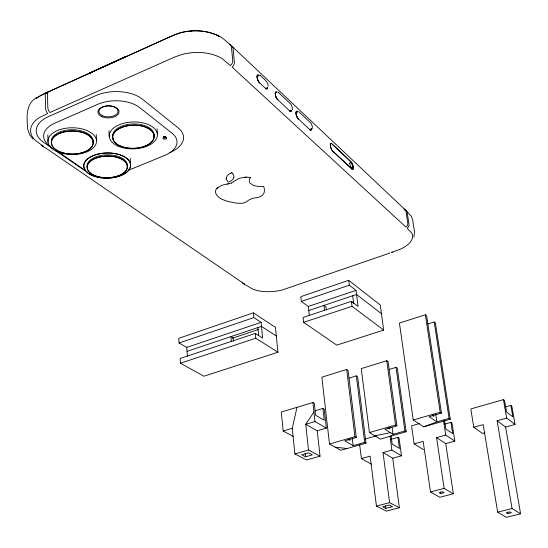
<?xml version="1.0" encoding="UTF-8"?>
<svg xmlns="http://www.w3.org/2000/svg" width="548" height="548" viewBox="0 0 548 548"><rect width="100%" height="100%" fill="white"/><g stroke="black" fill="none" stroke-linecap="round" stroke-linejoin="round"><path stroke-width="0.82" d="M125.122 57.376L125.163 56.862L89.769 73.055L90.701 73.007M125.259 57.382L125.321 56.684L89.454 73.09L89.482 73.836M165.215 137.432C163.523 138.452 164.016 135.952 163.9 137.301A1.877 1.048 -2.7 0 1 166.715 138.11A1.877 1.048 -2.7 0 1 163.921 139.124A1.877 1.048 -2.7 0 1 163.886 137.315L164.133 136.733L165.66 136.74C165.277 138.754 161.544 135.596 165.729 136.966M292.379 109.703L292.187 106.99L290.947 104.284L278.398 92.413M312.381 128.602L312.202 125.787L311.004 123.156L298.633 111.539M233.756 177.545L233.838 177.168A13.556 7.199 -4.4 0 0 233.517 174.86L232.797 173.771M313.929 412.007L305.736 424.303L317.23 430.783L320.039 456.183L306.572 459.998L294.886 453.922L292.262 428.296L296.995 407.315M233.756 177.545L233.215 178.785A12.597 6.686 -4.5 0 1 232.222 179.991L229.304 181.861A4.384 2.322 -4.6 0 1 228.598 182.087A4.857 2.569 -4.8 0 1 227.961 181.689L226.482 179.559A13.789 7.309 -5 0 1 226.406 177.696L227.119 176.038A14.125 7.487 -5 0 1 228.66 174.339L231.393 172.654A4.137 2.206 -4.7 0 1 231.694 172.826A6.617 3.521 -4.6 0 1 232.105 173.113L232.797 173.778M164.53 136.685L164.284 137.534L164.9 136.788M163.797 137.062L165.729 137.069M164.236 137.069L164.318 136.733L164.133 137.301M165.571 137.322C165.729 136.253 165.051 138.24 165.654 137.062M165.311 137.322L165.38 136.705L164.941 137.363L165.106 136.705M164.475 137.356L164.421 137.027M164.297 137.432L164.9 137.473M164.16 137.295L164.338 136.747M164.571 137.219L164.489 137.548L164.688 136.877M164.503 136.877L164.284 137.534L164.352 137.116A0.952 0.534 -2.7 0 1 165.749 137.486A0.952 0.534 -2.7 0 1 164.332 138A0.952 0.534 -2.7 0 1 164.311 137.075M164.64 137.486L164.934 136.712M164.852 137.582L165.181 136.692M165.311 137.48L165.544 136.719L165.469 137.062M165.229 136.945L165.071 137.425M413.863 237.168L414.583 232.167L412.637 219.954L411.452 216.446L406.315 210.816M217.72 187.56C211.644 192.362 219.084 198.746 224.173 200.123A37.196 19.536 -5.3 0 0 228.126 201.5L236.661 203.164L242.223 203.322L245.271 202.472L249.141 199.856L252.231 198.486A9.878 5.062 -5.4 0 1 254.608 197.897C259.348 197.89 265.122 195.41 264.376 189.766A31.921 16.618 -4.8 0 0 263.972 187.375L263.561 186.361L262.129 186.519A13.96 7.371 -5.6 0 1 258.882 186.567L253.519 185.491L250.278 183.327A12.131 6.398 -5.6 0 1 249.265 181.066L249.422 179.71A14.173 7.473 -5.7 0 1 250.635 177.573L250.731 177.456M165.599 137.295L165.708 136.897L163.845 136.932M216.796 188.45L221.563 185.375L231.263 183.107M36.613 97.592C25.27 103.99 26.838 118.019 27.66 128.896L29.544 134.534L32.825 138.959M231.263 183.107L238.435 178.689A15.33 8.042 -5.2 0 1 240.545 178.018L246.319 177.155L250.731 177.456M39.771 96.147L49.258 91.482A5.048 2.391 65.2 0 0 47.477 93.777L47.806 107.298A5.062 2.418 65.5 0 0 49.793 112.539L174.497 57.115L181.107 54.725A36.668 22.002 -3.5 0 1 221.687 58.341L230.496 65.609A5.131 3.535 -52.7 0 0 232.722 60.533L231.434 46.84A5.11 3.494 -52.5 0 0 229.263 44.306M50.039 91.126L172.935 35.51L179.491 33.099A36.38 22.345 -3.4 0 1 214.268 34.161M45.498 93.564L47.683 92.571M128.294 170.346L164.578 155.474A28.743 15.933 -2.2 0 0 172.031 133.205L139.74 107.634A29.804 16.981 -1 0 0 97.544 104.38L54.766 123.177A29.476 16.372 0.1 0 0 50.169 146.282M423.659 426.796L436.886 421.878L449.093 418.412L450.285 419.241L423.659 426.796L413.247 419.967L399.424 323.087L425.371 314.758L426.632 315.785L441.455 413.117L429.139 416.644L436.886 421.878L435.77 414.452M253.388 312.846L178.758 338.308L179.073 342.98L186.765 347.391L261.101 322.347L262.595 338.048L255.3 333.41L180.114 358.495L180.429 363.235L203.924 376.229L277.932 352.22L275.445 327.362L253.388 312.846L253.827 317.6L261.101 322.347M348.706 280.323L349.323 285.186L356.001 290.372L358.077 306.428L351.378 301.352L303.078 317.463L303.619 322.347L336.76 345.124L383.682 330.095L380.244 304.996L348.706 280.323L300.79 296.667L301.325 301.475L308.305 306.442L309.332 315.573M179.073 342.98L253.827 317.6M301.325 301.475L349.323 285.186M308.305 306.442L356.001 290.372M187.039 351.343L261.485 326.375L276.308 335.993M308.764 310.517L356.536 294.488L381.435 313.709M232.462 338.198L258.409 329.519M352.097 302.482L353.727 301.941M180.429 363.235L255.752 338.232L277.932 352.22M303.619 322.347L352.008 306.284L383.682 330.095M427.899 323.971L434.187 321.977L435.372 322.943L450.285 419.241M365.989 443.147L364.68 442.387L353.145 445.661L344.692 440.839L356.316 437.51L348.055 370.38L346.679 369.468L321.868 377.182L329.492 443.996L340.822 450.285L365.989 443.147L357.618 376.736L356.316 375.873L349.09 378.099M406.164 431.755L404.91 430.961L393.06 434.324L384.936 429.31L396.889 425.885L388.094 361.666L386.772 360.721L361.248 368.619L369.407 432.543L380.305 439.092L406.164 431.755L397.286 368.222L396.04 367.331L389.087 369.462M314.997 410.829L322.888 408.459L324.224 420.241L315.621 415.24L314.305 403.349L312.881 402.499L281.288 412.075L283.165 430.988L293.433 436.537M283.165 430.988L292.262 428.296M322.888 408.459L324.238 409.26L326.375 428.104L314.977 421.57L305.736 424.303L308.49 450.024L320.039 456.183M317.23 430.783L326.375 428.104M294.886 453.922L308.49 450.024M329.492 443.996L354.933 436.694L356.316 437.51M369.407 432.543L395.553 425.043L396.889 425.885M413.247 419.967L440.188 412.24L441.455 413.117M364.913 439.119L376.373 435.852M419.617 423.529L411.569 425.823L414.13 443.873L423.522 449.723M505.194 407.034L510.852 405.438L512.86 416.843L506.51 411.959L504.509 400.451L503.454 399.622L470.8 408.931L473.773 427.248L482.535 433.434L484.864 432.797M305.551 456.785L312.374 454.84L308.593 452.833L301.743 454.792L305.551 456.785L305.174 453.189M390.621 439.407L397.923 437.345L399.06 438.044L401.499 455.799L392.731 458.217L383.025 452.545L389.601 502.646L399.376 507.736L392.731 458.217M444.38 424.221L450.929 422.371L451.997 423.111L454.792 441.092L445.716 443.599L436.55 437.626L445.73 435.064L454.792 441.092M359.714 444.997L361.392 458.58L370.112 456.148L376.449 506.085L386.361 511.099L399.376 507.736M383.025 452.545L391.875 450.079L401.499 455.799M414.13 443.873L423.166 441.359L430.502 491.96L439.852 497.269L453.347 493.775L445.716 443.599M473.773 427.248L483.178 424.625L497.659 512.12L506.359 517.312L520.6 513.798L505.619 427.07L497.105 420.741L506.653 418.083L515.058 424.46L505.619 427.07M376.449 506.085L389.601 502.646M430.502 491.96L444.14 488.398L453.347 493.775M440.64 493.563L444.133 492.652L442.592 491.762L439.092 492.673L440.64 493.563L440.393 491.885M385.888 508.393L392.484 506.681L389.279 505.023L382.662 506.749L385.888 508.393L385.559 505.873M497.659 512.12L512.058 508.537L520.6 513.798M507.722 513.647L511.407 512.736L509.969 511.866L506.284 512.777L507.722 513.647L507.441 511.976M374.894 435.838L390.368 432.667M227.434 184.053L228.215 183.929M90.619 73.103L89.454 73.09M244.983 177.23L246.319 177.155M163.818 136.986L164.058 136.959M163.818 137.178L165.441 137.336M164.078 137.404L163.921 136.747M335.198 447.168L347.069 448.517M49.258 91.393L49.82 91.605M215.302 34.161L221.556 37.326L230.516 44.888M361.392 458.58L371.311 464.129M348.042 439.352L349.864 440.4L349.679 438.88M388.08 427.872L389.834 428.961L389.628 427.426M432.386 415.494L433.721 416.405L433.468 414.713M57.828 151.556L84.289 169.791A28.414 15.392 -1.1 0 0 85.461 170.544M53.368 149.042L43.552 142.281A32.558 18.18 0.3 0 1 48.443 116.621L95.866 95.605A32.955 18.933 -1 0 1 142.583 99.298L178.203 127.896A31.661 17.646 -2.3 0 1 169.832 152.529M55.471 150.488L81.412 168.352A31.257 16.981 -1.1 0 0 85.57 170.688M309.695 129.458L310.12 129.766A3.336 1.171 68.9 0 0 311.011 128.862M309.716 129.602L310.572 130.26A4 1.404 68.9 0 0 311.634 129.17A7.925 2.781 68.8 0 0 311.593 128.362M277.014 92.18L276.028 91.66A4.178 1.507 68.1 0 0 275.288 92.824A8.234 2.973 68.2 0 0 275.576 95.482A4.185 1.514 68.1 0 0 277.857 99.887M289.563 110.71L290.015 111.032A3.425 1.226 68.4 0 0 290.878 110.669M289.584 110.847L290.05 111.189A3.596 1.288 68.4 0 0 291.05 110.251M297.687 111.614L297.187 111.244A4.062 1.439 68.6 0 0 296.071 112.306A8.008 2.836 68.6 0 0 296.372 114.916A4.062 1.445 68.6 0 0 298.044 118.587M265.348 88.159L265.828 88.509A3.562 1.302 67.8 0 0 266.76 88.173M265.362 88.29L265.855 88.653A3.713 1.356 67.8 0 0 266.945 87.742M297.454 112.162L296.995 111.833A3.555 1.26 68.6 0 0 296.016 112.765A7.377 2.61 68.6 0 0 296.297 115.148A3.555 1.26 68.6 0 0 297.756 118.361L298.235 118.902M260.204 75.466L260.3 75.542C263.239 78.638 268.171 81.207 268.212 86.098M277.952 92.085L278.514 92.496M258.964 75.22L258.416 74.809A4.281 1.569 67.7 0 0 257.142 75.823A8.432 3.089 67.7 0 0 257.416 78.515A4.281 1.575 67.7 0 0 259.197 82.399M258.711 75.795L258.211 75.425A3.747 1.377 67.7 0 0 257.101 76.316A7.768 2.85 67.7 0 0 257.355 78.782A3.747 1.377 67.7 0 0 258.909 82.179M258.731 75.925L258.245 75.562A3.589 1.322 67.7 0 0 257.176 76.419A7.576 2.781 67.7 0 0 257.423 78.823A3.589 1.322 67.7 0 0 258.916 82.077L259.773 83.049M259.731 75.117L260.3 75.542M510.852 405.438L511.853 406.219L515.058 424.46M259.423 82.645L265.739 88.598M277.507 99.476L289.954 111.162A4.124 1.473 68.4 0 0 291.611 110.463M298.222 118.772L310.086 129.91M232.147 46.429L405.088 209.658M277.521 99.613L277.021 98.928A3.487 1.26 68.1 0 1 275.582 95.777A7.364 2.658 68.2 0 1 275.329 93.413A3.48 1.26 68.1 0 1 276.322 92.55M298.571 119.183L297.763 118.252A3.391 1.206 68.6 0 1 296.372 115.19A7.172 2.541 68.6 0 1 296.105 112.867A3.384 1.199 68.6 0 1 297.03 111.984M503.454 399.622L506.653 418.083M497.105 420.741L512.058 508.537M450.929 422.371L452.669 433.619L445.825 429.002L444.586 420.898M434.187 321.977L449.093 418.412M443.455 420.179L445.73 435.064M425.371 314.758L440.188 412.24M436.55 437.626L444.14 488.398M396.04 367.331L404.91 430.961M397.923 437.345L399.444 448.449L392.176 444.065L390.991 435.263M386.772 360.721L395.553 425.043M392.183 427.858L393.06 434.324M390.018 436.201L391.875 450.079M352.679 295.783L353.672 303.565M351.378 301.352L352.008 306.284M356.316 375.873L364.68 442.387M346.679 369.468L354.933 436.694M352.323 438.893L353.145 445.661M326.334 309.99L325.964 306.907L323.93 305.428L324.478 310.065M312.881 402.499L314.977 421.57M257.875 327.588L258.588 335.191M255.3 333.41L255.752 338.232M233.441 341.322L233.153 337.972L230.955 336.616L231.379 341.651M352.604 166.455L352.645 166.935M186.765 347.391L187.382 356.255M165.434 136.959L165.359 137.185M164.578 137.041L164.516 137.459M164.462 136.774L164.386 137.219M164.147 137.103L164.105 137.466M157.057 128.835L157.427 134.623M125.321 56.684L125.362 57.437M130.225 158.283L130.575 164.756M108.949 130.705L109.216 136.514M96.263 134.561L96.51 140.37M47.847 134.794L48.025 142.288M189.766 31.421A35.421 21.762 -3.4 0 1 191.341 31.284M36.209 98.462A35.113 20.071 0.6 0 1 38.312 96.873L43.415 94.037L172.928 35.428L179.484 33.017A36.38 22.345 -3.4 0 1 219.118 36.415M217.131 35.428A36.38 22.345 -3.4 0 1 219.125 36.497M36.209 98.544A35.113 20.071 0.6 0 1 38.312 96.962M230.893 45.847A5.103 3.494 -52.4 0 1 233.071 48.382L234.359 62.054A5.124 3.535 -52.7 0 1 232.14 67.123L405.938 227.091A4.11 3.391 -43.4 0 0 407.767 223.057L406.013 211.398A4.096 3.357 -43.2 0 0 403.91 209.028M404.445 210.076A4.089 3.357 -43.1 0 1 407.239 212.556L408.993 224.201A4.103 3.391 -43.3 0 1 407.171 228.228L411.781 233.133A29.188 13.906 -8.4 0 1 400.951 248.943L391.573 252.484A3.959 1.459 69.7 0 0 392.231 251.854M42.991 145.747A4.747 3.199 -55.8 0 0 45.299 147.7L244.449 284.042A3.863 2.966 -57.2 0 1 242.291 282.261M41.353 145.131A4.754 3.261 -54.3 0 0 43.477 146.446L34.798 139.904A35.38 19.749 0.4 0 1 38.75 117.964L47.614 113.505A5.062 2.5 64.4 0 1 45.573 108.299L45.258 94.783A5.048 2.473 64.2 0 1 47.101 92.454M243.963 283.809A3.863 2.939 -57.9 0 0 245.867 285.008L252.286 288.926A28.017 12.912 -5.7 0 0 281.884 290.111L389.196 253.306A3.952 1.459 69.7 0 0 389.854 252.676M276.288 92.393A3.658 1.322 68.1 0 0 275.24 93.304A7.583 2.74 68.2 0 0 275.507 95.736A3.658 1.322 68.1 0 0 277.014 99.044M311.086 128.965A3.5 1.226 68.9 0 1 310.161 129.917M265.739 88.584A4.254 1.548 67.6 0 0 267.527 87.968A8.412 3.076 67.8 0 0 267.499 87.125M231.4 172.654A5.72 3.041 -4.6 0 1 232.099 173.12M226.482 179.559A13.789 7.309 -5 0 1 226.406 177.703M51.43 142.281A20.913 11.542 0.1 0 1 72.768 129.76A20.913 11.542 0.1 0 1 92.982 142.884M87.105 166.688A20.139 10.837 -1.1 0 1 108.148 154.872A20.139 10.837 -1.1 0 1 127.088 167.133M113.196 138.747A20.756 11.597 -1.7 0 1 132.623 123.951A20.756 11.597 -1.7 0 1 153.762 137.144M351.905 168.887L332.684 150.981A3.795 1.302 69.4 0 1 330.513 146.152A7.33 2.507 69.4 0 1 330.369 144.603A3.795 1.302 69.3 0 1 331.773 143.85L350.967 161.879A3.692 1.24 69.8 0 1 352.891 165.702A7.165 2.411 69.7 0 1 353.159 167.325A3.692 1.24 69.8 0 1 351.905 168.887M351.974 169.14L332.711 151.207A4.014 1.377 69.4 0 1 330.588 147.022A7.747 2.651 69.4 0 1 330.266 144.453A4.014 1.377 69.3 0 1 331.752 143.651L350.98 161.728A3.911 1.308 69.8 0 1 353.022 165.77A7.583 2.548 69.7 0 1 353.302 167.489A3.911 1.315 69.8 0 1 351.974 169.14M349.802 163.544A3.055 1.028 69.8 0 0 352.069 168.037A3.055 1.028 69.8 0 0 351.789 163.9A3.055 1.028 69.8 0 0 349.802 163.544M57.328 151.721A24.276 13.399 0.1 0 0 96.284 143.035A24.276 13.399 0.1 0 0 63.109 128.739A24.276 13.399 0.1 0 0 57.328 151.721M92.393 175.511A23.413 12.597 -1.1 0 0 130.294 167.215A23.413 12.597 -1.1 0 0 98.859 153.872A23.413 12.597 -1.1 0 0 92.393 175.511A23.379 12.577 -1.1 0 0 130.26 167.263A23.379 12.577 -1.1 0 0 98.873 153.94A23.379 12.577 -1.1 0 0 92.42 175.545M117.772 146.008A24.091 13.467 -1.7 0 0 157.016 137.301A24.091 13.467 -1.7 0 0 125.15 122.896A24.091 13.467 -1.7 0 0 117.772 146.008M102.469 115.683A9.556 5.48 -0.7 0 0 117.889 112.107A9.556 5.48 -0.7 0 0 104.983 106.278A9.556 5.48 -0.7 0 0 102.469 115.683M59.485 151.632A20.92 11.529 0.1 0 0 93.03 144.117A20.92 11.529 0.1 0 0 64.39 131.849A20.92 11.529 0.1 0 0 59.485 151.632A20.906 11.522 0.1 0 0 93.016 144.138A20.906 11.522 0.1 0 0 64.397 131.883A20.906 11.522 0.1 0 0 59.499 151.652M120.039 145.912A20.762 11.59 -1.7 0 0 153.837 138.37A20.762 11.59 -1.7 0 0 126.321 126.013A20.762 11.59 -1.7 0 0 120.039 145.912A20.749 11.576 -1.7 0 0 153.824 138.397A20.749 11.576 -1.7 0 0 126.328 126.047A20.749 11.576 -1.7 0 0 120.053 145.932M94.564 175.504A20.146 10.823 -1.2 0 0 127.15 168.332A20.146 10.823 -1.2 0 0 100.058 156.906A20.146 10.823 -1.2 0 0 94.564 175.504M94.578 175.518A20.132 10.816 -1.2 0 0 127.136 168.352A20.132 10.816 -1.2 0 0 100.065 156.94A20.132 10.816 -1.2 0 0 94.578 175.518M101.873 116.662A10.542 6.042 -0.7 0 0 118.889 112.724A10.542 6.042 -0.7 0 0 104.654 106.291A10.542 6.042 -0.7 0 0 101.873 116.662"/></g></svg>
